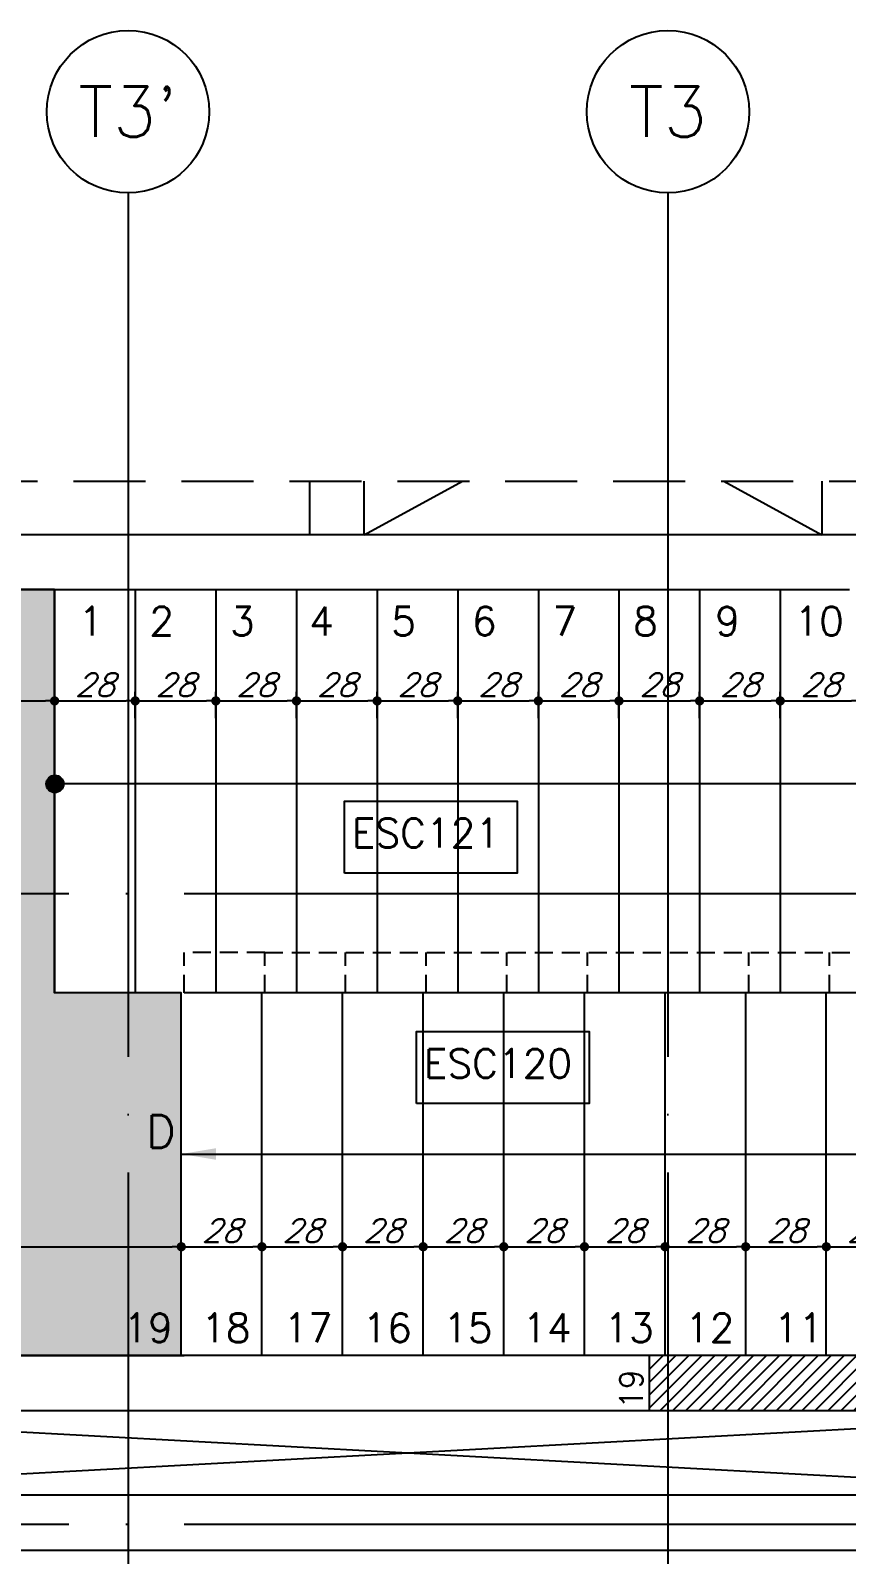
# Model space of a CAD drawing. Header units: millimetres. Extents: x -832 to 3668, y -1574 to 5296.
# Drawn here: x 1902 to 2185, y 3796 to 4325 of the extents above; entities that cross this region are included whole.
import ezdxf
from ezdxf.enums import TextEntityAlignment as Align

# ---------------------------------------------------------------- set-up
doc = ezdxf.new("R2010")
doc.units = ezdxf.units.MM
doc.header["$LTSCALE"] = 50
doc.linetypes.add('DASHED', pattern=[0.75, 0.5, -0.25])
doc.linetypes.add('EIXO', pattern=[6.8, 6, -0.4, 0, -0.4])
for name, color, linetype in [('F-AUX', 2, 'Continuous'), ('F-AUX-RED', 1, 'Continuous'), ('F-COTAS', 106, 'Continuous'), ('F-EIXO', 12, 'EIXO'), ('F-ESC NUM', 2, 'Continuous'), ('F-ESC-PROJ', 1, 'Continuous'), ('F-ESCADAS', 2, 'Continuous'), ('F-LAJES', 3, 'Continuous'), ('F-PILARES-DIM', 172, 'Continuous'), ('F-PILARES-HACH', 174, 'Continuous'), ('F-PILARES-S', 170, 'Continuous'), ('F-TEXTO', 6, 'Continuous'), ('F-TEXTO ESCADA', 2, 'Continuous'), ('F-TEXTO-YELLOW', 2, 'Continuous'), ('F-VIGAS', 3, 'Continuous'), ('F-VÃO', 1, 'Continuous')]:
    doc.layers.add(name, color=color, linetype=linetype)
doc.layers.add('F-DESNIVEL-3', color=7, linetype='Continuous', true_color=0xd5c7ff)
doc.styles.add('5385-ARQ-PB-BAS-PLA-TER-TORRE-A-106-TXT$0$R60-75', font='romans.shx', dxfattribs={"height": 0.1125})
doc.styles.add('CP-TEXT-INCL', font='romans.shx', dxfattribs={"oblique": 20})
doc.styles.add('MCP', font='romans.shx')
doc.styles.add('ROMANS', font='romans.shx')
doc.dimstyles.new('CP-COTAS-50', dxfattribs={"dimscale": 0.64, "dimtxt": 12.5, "dimasz": 5, "dimexe": 5, "dimexo": 5, "dimgap": 2.5, "dimtad": 1, "dimdec": 1, "dimdsep": 46, "dimtxsty": 'CP-TEXT-INCL', "dimblk1": 'DOT', "dimblk2": 'DOT', "dimsah": 1, "dimcen": 9, "dimclrd": 256, "dimclre": 256, "dimclrt": 256, "dimadec": 0, "dimazin": 0, "dimtfac": 1, "dimtdec": 1, "dimtmove": 2, "dimatfit": 3, "dimldrblk": 'DOT', "dimfxl": 5, "dimtolj": 1, "dimarcsym": 0})
pattern_1 = [(0, (0, 0), (0, 6.985), [5.08, -1.905]), (90, (0, 0), (-6.985, 4e-16), [5.08, -1.905])]

# ---------------------------------------------------------------- blocks, each defined once
blk = doc.blocks.new('*U8')
at = {"layer": 'F-EIXO'}
blk.add_line((0, 0), (0, -556.59), dxfattribs=at)
at = {"layer": 'F-EIXO', "color": 2, "linetype": 'Continuous'}
blk.add_circle((0, 28.21), 28.21, dxfattribs=at)
at = {"layer": 'F-TEXTO', "style": 'ROMANS'}
blk.add_attdef('EIXO', text='', height=17.5, rotation=360, dxfattribs=at).set_placement((0, 28.21), align=Align.MIDDLE_CENTER)
blk = doc.blocks.new('*U7')
at = {"layer": 'F-EIXO'}
blk.add_line((0, 0), (909.22, 0), dxfattribs=at)
at = {"layer": 'F-TEXTO', "style": 'ROMANS'}
blk.add_attdef('EIXO', text='', height=17.5, dxfattribs=at).set_placement((-28.21, 0), align=Align.MIDDLE_CENTER)
blk = doc.blocks.new('_DOT')
at = {"color": 0, "linetype": 'ByBlock'}
blk.add_line((-0.5, 0), (-1, 0), dxfattribs=at)
at = {"color": 0, "linetype": 'ByBlock', "const_width": 0.5}
blk.add_lwpolyline([(-0.25, 0, 1), (0.25, 0, 1)], format="xyb", close=True, dxfattribs=at)
blk = doc.blocks.new('*D266')
at = {"layer": 'DEFPOINTS', "color": 0, "transparency": 16777216}
for p in [(1759.46, 3900.1), (1953.96, 3902.7), (1953.96, 3900.1)]:
    blk.add_point(p, dxfattribs=at)
at = {"layer": 'F-COTAS', "lineweight": -2, "transparency": 16777216}
for p, q in [((1759.46, 3903.3), (1759.46, 3905.9)), ((1953.96, 3903.3), (1953.96, 3905.9)), ((1762.66, 3902.7), (1950.76, 3902.7))]:
    blk.add_line(p, q, dxfattribs=at)
at = {"layer": 'F-COTAS', "lineweight": -2, "transparency": 16777216, "xscale": 3.2, "yscale": 3.2, "zscale": 3.2, "rotation": 180}
blk.add_blockref('_DOT', (1759.46, 3902.7), dxfattribs=at)
at = {"layer": 'F-COTAS', "lineweight": -2, "transparency": 16777216, "xscale": 3.2, "yscale": 3.2, "zscale": 3.2}
blk.add_blockref('_DOT', (1953.96, 3902.7), dxfattribs=at)
at = {"layer": 'F-COTAS', "transparency": 16777216, "insert": (1856.71, 3908.3), "char_height": 8, "attachment_point": 5, "style": 'CP-TEXT-INCL'}
blk.add_mtext('\\A1;194.5', dxfattribs=at)
blk = doc.blocks.new('*D267')
at = {"layer": 'DEFPOINTS', "color": 0, "transparency": 16777216}
for p in [(1981.96, 3902.7), (1953.96, 3894.15), (1981.96, 3894.15)]:
    blk.add_point(p, dxfattribs=at)
at = {"layer": 'F-COTAS', "lineweight": -2, "transparency": 16777216}
for p, q in [((1953.96, 3897.35), (1953.96, 3905.9)), ((1981.96, 3897.35), (1981.96, 3905.9)), ((1957.16, 3902.7), (1978.76, 3902.7))]:
    blk.add_line(p, q, dxfattribs=at)
at = {"layer": 'F-COTAS', "lineweight": -2, "transparency": 16777216, "xscale": 3.2, "yscale": 3.2, "zscale": 3.2, "rotation": 180}
blk.add_blockref('_DOT', (1953.96, 3902.7), dxfattribs=at)
at = {"layer": 'F-COTAS', "lineweight": -2, "transparency": 16777216, "xscale": 3.2, "yscale": 3.2, "zscale": 3.2}
blk.add_blockref('_DOT', (1981.96, 3902.7), dxfattribs=at)
at = {"layer": 'F-COTAS', "transparency": 16777216, "insert": (1967.96, 3908.3), "char_height": 8, "attachment_point": 5, "style": 'CP-TEXT-INCL'}
blk.add_mtext('\\A1;28', dxfattribs=at)
blk = doc.blocks.new('*D268')
at = {"layer": 'DEFPOINTS', "color": 0, "transparency": 16777216}
for p in [(2009.96, 3902.7), (1981.96, 3894.15), (2009.96, 3894.15)]:
    blk.add_point(p, dxfattribs=at)
at = {"layer": 'F-COTAS', "lineweight": -2, "transparency": 16777216}
for p, q in [((1981.96, 3897.35), (1981.96, 3905.9)), ((2009.96, 3897.35), (2009.96, 3905.9)), ((1985.16, 3902.7), (2006.76, 3902.7))]:
    blk.add_line(p, q, dxfattribs=at)
at = {"layer": 'F-COTAS', "lineweight": -2, "transparency": 16777216, "xscale": 3.2, "yscale": 3.2, "zscale": 3.2, "rotation": 180}
blk.add_blockref('_DOT', (1981.96, 3902.7), dxfattribs=at)
at = {"layer": 'F-COTAS', "lineweight": -2, "transparency": 16777216, "xscale": 3.2, "yscale": 3.2, "zscale": 3.2}
blk.add_blockref('_DOT', (2009.96, 3902.7), dxfattribs=at)
at = {"layer": 'F-COTAS', "transparency": 16777216, "insert": (1995.96, 3908.3), "char_height": 8, "attachment_point": 5, "style": 'CP-TEXT-INCL'}
blk.add_mtext('\\A1;28', dxfattribs=at)
blk = doc.blocks.new('*D269')
at = {"layer": 'DEFPOINTS', "color": 0, "transparency": 16777216}
for p in [(2037.96, 3902.7), (2009.96, 3894.15), (2037.96, 3894.15)]:
    blk.add_point(p, dxfattribs=at)
at = {"layer": 'F-COTAS', "lineweight": -2, "transparency": 16777216}
for p, q in [((2009.96, 3897.35), (2009.96, 3905.9)), ((2037.96, 3897.35), (2037.96, 3905.9)), ((2013.16, 3902.7), (2034.76, 3902.7))]:
    blk.add_line(p, q, dxfattribs=at)
at = {"layer": 'F-COTAS', "lineweight": -2, "transparency": 16777216, "xscale": 3.2, "yscale": 3.2, "zscale": 3.2, "rotation": 180}
blk.add_blockref('_DOT', (2009.96, 3902.7), dxfattribs=at)
at = {"layer": 'F-COTAS', "lineweight": -2, "transparency": 16777216, "xscale": 3.2, "yscale": 3.2, "zscale": 3.2}
blk.add_blockref('_DOT', (2037.96, 3902.7), dxfattribs=at)
at = {"layer": 'F-COTAS', "transparency": 16777216, "insert": (2023.96, 3908.3), "char_height": 8, "attachment_point": 5, "style": 'CP-TEXT-INCL'}
blk.add_mtext('\\A1;28', dxfattribs=at)
blk = doc.blocks.new('*D270')
at = {"layer": 'DEFPOINTS', "color": 0, "transparency": 16777216}
for p in [(2065.96, 3902.7), (2037.96, 3894.15), (2065.96, 3894.15)]:
    blk.add_point(p, dxfattribs=at)
at = {"layer": 'F-COTAS', "lineweight": -2, "transparency": 16777216}
for p, q in [((2037.96, 3897.35), (2037.96, 3905.9)), ((2065.96, 3897.35), (2065.96, 3905.9)), ((2041.16, 3902.7), (2062.76, 3902.7))]:
    blk.add_line(p, q, dxfattribs=at)
at = {"layer": 'F-COTAS', "lineweight": -2, "transparency": 16777216, "xscale": 3.2, "yscale": 3.2, "zscale": 3.2, "rotation": 180}
blk.add_blockref('_DOT', (2037.96, 3902.7), dxfattribs=at)
at = {"layer": 'F-COTAS', "lineweight": -2, "transparency": 16777216, "xscale": 3.2, "yscale": 3.2, "zscale": 3.2}
blk.add_blockref('_DOT', (2065.96, 3902.7), dxfattribs=at)
at = {"layer": 'F-COTAS', "transparency": 16777216, "insert": (2051.96, 3908.3), "char_height": 8, "attachment_point": 5, "style": 'CP-TEXT-INCL'}
blk.add_mtext('\\A1;28', dxfattribs=at)
blk = doc.blocks.new('*D271')
at = {"layer": 'DEFPOINTS', "color": 0, "transparency": 16777216}
for p in [(2093.96, 3902.7), (2065.96, 3894.15), (2093.96, 3894.15)]:
    blk.add_point(p, dxfattribs=at)
at = {"layer": 'F-COTAS', "lineweight": -2, "transparency": 16777216}
for p, q in [((2065.96, 3897.35), (2065.96, 3905.9)), ((2093.96, 3897.35), (2093.96, 3905.9)), ((2069.16, 3902.7), (2090.76, 3902.7))]:
    blk.add_line(p, q, dxfattribs=at)
at = {"layer": 'F-COTAS', "lineweight": -2, "transparency": 16777216, "xscale": 3.2, "yscale": 3.2, "zscale": 3.2, "rotation": 180}
blk.add_blockref('_DOT', (2065.96, 3902.7), dxfattribs=at)
at = {"layer": 'F-COTAS', "lineweight": -2, "transparency": 16777216, "xscale": 3.2, "yscale": 3.2, "zscale": 3.2}
blk.add_blockref('_DOT', (2093.96, 3902.7), dxfattribs=at)
at = {"layer": 'F-COTAS', "transparency": 16777216, "insert": (2079.96, 3908.3), "char_height": 8, "attachment_point": 5, "style": 'CP-TEXT-INCL'}
blk.add_mtext('\\A1;28', dxfattribs=at)
blk = doc.blocks.new('*D272')
at = {"layer": 'DEFPOINTS', "color": 0, "transparency": 16777216}
for p in [(2121.96, 3902.7), (2093.96, 3894.15), (2121.96, 3894.15)]:
    blk.add_point(p, dxfattribs=at)
at = {"layer": 'F-COTAS', "lineweight": -2, "transparency": 16777216}
for p, q in [((2093.96, 3897.35), (2093.96, 3905.9)), ((2121.96, 3897.35), (2121.96, 3905.9)), ((2097.16, 3902.7), (2118.76, 3902.7))]:
    blk.add_line(p, q, dxfattribs=at)
at = {"layer": 'F-COTAS', "lineweight": -2, "transparency": 16777216, "xscale": 3.2, "yscale": 3.2, "zscale": 3.2, "rotation": 180}
blk.add_blockref('_DOT', (2093.96, 3902.7), dxfattribs=at)
at = {"layer": 'F-COTAS', "lineweight": -2, "transparency": 16777216, "xscale": 3.2, "yscale": 3.2, "zscale": 3.2}
blk.add_blockref('_DOT', (2121.96, 3902.7), dxfattribs=at)
at = {"layer": 'F-COTAS', "transparency": 16777216, "insert": (2107.96, 3908.3), "char_height": 8, "attachment_point": 5, "style": 'CP-TEXT-INCL'}
blk.add_mtext('\\A1;28', dxfattribs=at)
blk = doc.blocks.new('*D273')
at = {"layer": 'DEFPOINTS', "color": 0, "transparency": 16777216}
for p in [(2149.96, 3902.7), (2121.96, 3894.15), (2149.96, 3894.15)]:
    blk.add_point(p, dxfattribs=at)
at = {"layer": 'F-COTAS', "lineweight": -2, "transparency": 16777216}
for p, q in [((2121.96, 3897.35), (2121.96, 3905.9)), ((2149.96, 3897.35), (2149.96, 3905.9)), ((2125.16, 3902.7), (2146.76, 3902.7))]:
    blk.add_line(p, q, dxfattribs=at)
at = {"layer": 'F-COTAS', "lineweight": -2, "transparency": 16777216, "xscale": 3.2, "yscale": 3.2, "zscale": 3.2, "rotation": 180}
blk.add_blockref('_DOT', (2121.96, 3902.7), dxfattribs=at)
at = {"layer": 'F-COTAS', "lineweight": -2, "transparency": 16777216, "xscale": 3.2, "yscale": 3.2, "zscale": 3.2}
blk.add_blockref('_DOT', (2149.96, 3902.7), dxfattribs=at)
at = {"layer": 'F-COTAS', "transparency": 16777216, "insert": (2135.96, 3908.3), "char_height": 8, "attachment_point": 5, "style": 'CP-TEXT-INCL'}
blk.add_mtext('\\A1;28', dxfattribs=at)
blk = doc.blocks.new('*D274')
at = {"layer": 'DEFPOINTS', "color": 0, "transparency": 16777216}
for p in [(2177.96, 3902.7), (2149.96, 3894.15), (2177.96, 3894.15)]:
    blk.add_point(p, dxfattribs=at)
at = {"layer": 'F-COTAS', "lineweight": -2, "transparency": 16777216}
for p, q in [((2149.96, 3897.35), (2149.96, 3905.9)), ((2177.96, 3897.35), (2177.96, 3905.9)), ((2153.16, 3902.7), (2174.76, 3902.7))]:
    blk.add_line(p, q, dxfattribs=at)
at = {"layer": 'F-COTAS', "lineweight": -2, "transparency": 16777216, "xscale": 3.2, "yscale": 3.2, "zscale": 3.2, "rotation": 180}
blk.add_blockref('_DOT', (2149.96, 3902.7), dxfattribs=at)
at = {"layer": 'F-COTAS', "lineweight": -2, "transparency": 16777216, "xscale": 3.2, "yscale": 3.2, "zscale": 3.2}
blk.add_blockref('_DOT', (2177.96, 3902.7), dxfattribs=at)
at = {"layer": 'F-COTAS', "transparency": 16777216, "insert": (2163.96, 3908.3), "char_height": 8, "attachment_point": 5, "style": 'CP-TEXT-INCL'}
blk.add_mtext('\\A1;28', dxfattribs=at)
blk = doc.blocks.new('*D275')
at = {"layer": 'DEFPOINTS', "color": 0, "transparency": 16777216}
for p in [(2205.96, 3902.7), (2177.96, 3894.15), (2205.96, 3894.15)]:
    blk.add_point(p, dxfattribs=at)
at = {"layer": 'F-COTAS', "lineweight": -2, "transparency": 16777216}
for p, q in [((2177.96, 3897.35), (2177.96, 3905.9)), ((2205.96, 3897.35), (2205.96, 3905.9)), ((2181.16, 3902.7), (2202.76, 3902.7))]:
    blk.add_line(p, q, dxfattribs=at)
at = {"layer": 'F-COTAS', "lineweight": -2, "transparency": 16777216, "xscale": 3.2, "yscale": 3.2, "zscale": 3.2, "rotation": 180}
blk.add_blockref('_DOT', (2177.96, 3902.7), dxfattribs=at)
at = {"layer": 'F-COTAS', "lineweight": -2, "transparency": 16777216, "xscale": 3.2, "yscale": 3.2, "zscale": 3.2}
blk.add_blockref('_DOT', (2205.96, 3902.7), dxfattribs=at)
at = {"layer": 'F-COTAS', "transparency": 16777216, "insert": (2191.96, 3908.3), "char_height": 8, "attachment_point": 5, "style": 'CP-TEXT-INCL'}
blk.add_mtext('\\A1;28', dxfattribs=at)
blk = doc.blocks.new('*D278')
at = {"layer": 'DEFPOINTS', "color": 0, "transparency": 16777216}
for p in [(1909.96, 4092.23), (1759.46, 4090.18), (1909.96, 4090.18)]:
    blk.add_point(p, dxfattribs=at)
at = {"layer": 'F-COTAS', "lineweight": -2, "transparency": 16777216}
for p, q in [((1759.46, 4093.38), (1759.46, 4095.43)), ((1762.66, 4092.23), (1906.76, 4092.23)), ((1909.96, 4093.38), (1909.96, 4095.43))]:
    blk.add_line(p, q, dxfattribs=at)
at = {"layer": 'F-COTAS', "lineweight": -2, "transparency": 16777216, "xscale": 3.2, "yscale": 3.2, "zscale": 3.2, "rotation": 180}
blk.add_blockref('_DOT', (1759.46, 4092.23), dxfattribs=at)
at = {"layer": 'F-COTAS', "lineweight": -2, "transparency": 16777216, "xscale": 3.2, "yscale": 3.2, "zscale": 3.2}
blk.add_blockref('_DOT', (1909.96, 4092.23), dxfattribs=at)
at = {"layer": 'F-COTAS', "transparency": 16777216, "insert": (1834.71, 4097.83), "char_height": 8, "attachment_point": 5, "style": 'CP-TEXT-INCL'}
blk.add_mtext('\\A1;150.5', dxfattribs=at)
blk = doc.blocks.new('*D279')
at = {"layer": 'DEFPOINTS', "color": 0, "transparency": 16777216}
for p in [(1965.96, 4092.23), (1937.96, 4083.04), (1965.96, 4083.04)]:
    blk.add_point(p, dxfattribs=at)
at = {"layer": 'F-COTAS', "lineweight": -2, "transparency": 16777216}
for p, q in [((1937.96, 4086.24), (1937.96, 4095.43)), ((1941.16, 4092.23), (1962.76, 4092.23)), ((1965.96, 4086.24), (1965.96, 4095.43))]:
    blk.add_line(p, q, dxfattribs=at)
at = {"layer": 'F-COTAS', "lineweight": -2, "transparency": 16777216, "xscale": 3.2, "yscale": 3.2, "zscale": 3.2, "rotation": 180}
blk.add_blockref('_DOT', (1937.96, 4092.23), dxfattribs=at)
at = {"layer": 'F-COTAS', "lineweight": -2, "transparency": 16777216, "xscale": 3.2, "yscale": 3.2, "zscale": 3.2}
blk.add_blockref('_DOT', (1965.96, 4092.23), dxfattribs=at)
at = {"layer": 'F-COTAS', "transparency": 16777216, "insert": (1951.96, 4097.83), "char_height": 8, "attachment_point": 5, "style": 'CP-TEXT-INCL'}
blk.add_mtext('\\A1;28', dxfattribs=at)
blk = doc.blocks.new('*D280')
at = {"layer": 'DEFPOINTS', "color": 0, "transparency": 16777216}
for p in [(1993.96, 4092.23), (1965.96, 4083.04), (1993.96, 4083.04)]:
    blk.add_point(p, dxfattribs=at)
at = {"layer": 'F-COTAS', "lineweight": -2, "transparency": 16777216}
for p, q in [((1965.96, 4086.24), (1965.96, 4095.43)), ((1969.16, 4092.23), (1990.76, 4092.23)), ((1993.96, 4086.24), (1993.96, 4095.43))]:
    blk.add_line(p, q, dxfattribs=at)
at = {"layer": 'F-COTAS', "lineweight": -2, "transparency": 16777216, "xscale": 3.2, "yscale": 3.2, "zscale": 3.2, "rotation": 180}
blk.add_blockref('_DOT', (1965.96, 4092.23), dxfattribs=at)
at = {"layer": 'F-COTAS', "lineweight": -2, "transparency": 16777216, "xscale": 3.2, "yscale": 3.2, "zscale": 3.2}
blk.add_blockref('_DOT', (1993.96, 4092.23), dxfattribs=at)
at = {"layer": 'F-COTAS', "transparency": 16777216, "insert": (1979.96, 4097.83), "char_height": 8, "attachment_point": 5, "style": 'CP-TEXT-INCL'}
blk.add_mtext('\\A1;28', dxfattribs=at)
blk = doc.blocks.new('*D281')
at = {"layer": 'DEFPOINTS', "color": 0, "transparency": 16777216}
for p in [(2021.96, 4092.23), (1993.96, 4083.04), (2021.96, 4083.04)]:
    blk.add_point(p, dxfattribs=at)
at = {"layer": 'F-COTAS', "lineweight": -2, "transparency": 16777216}
for p, q in [((1993.96, 4086.24), (1993.96, 4095.43)), ((1997.16, 4092.23), (2018.76, 4092.23)), ((2021.96, 4086.24), (2021.96, 4095.43))]:
    blk.add_line(p, q, dxfattribs=at)
at = {"layer": 'F-COTAS', "lineweight": -2, "transparency": 16777216, "xscale": 3.2, "yscale": 3.2, "zscale": 3.2, "rotation": 180}
blk.add_blockref('_DOT', (1993.96, 4092.23), dxfattribs=at)
at = {"layer": 'F-COTAS', "lineweight": -2, "transparency": 16777216, "xscale": 3.2, "yscale": 3.2, "zscale": 3.2}
blk.add_blockref('_DOT', (2021.96, 4092.23), dxfattribs=at)
at = {"layer": 'F-COTAS', "transparency": 16777216, "insert": (2007.96, 4097.83), "char_height": 8, "attachment_point": 5, "style": 'CP-TEXT-INCL'}
blk.add_mtext('\\A1;28', dxfattribs=at)
blk = doc.blocks.new('*D282')
at = {"layer": 'DEFPOINTS', "color": 0, "transparency": 16777216}
for p in [(2049.96, 4092.23), (2021.96, 4083.04), (2049.96, 4083.04)]:
    blk.add_point(p, dxfattribs=at)
at = {"layer": 'F-COTAS', "lineweight": -2, "transparency": 16777216}
for p, q in [((2021.96, 4086.24), (2021.96, 4095.43)), ((2025.16, 4092.23), (2046.76, 4092.23)), ((2049.96, 4086.24), (2049.96, 4095.43))]:
    blk.add_line(p, q, dxfattribs=at)
at = {"layer": 'F-COTAS', "lineweight": -2, "transparency": 16777216, "xscale": 3.2, "yscale": 3.2, "zscale": 3.2, "rotation": 180}
blk.add_blockref('_DOT', (2021.96, 4092.23), dxfattribs=at)
at = {"layer": 'F-COTAS', "lineweight": -2, "transparency": 16777216, "xscale": 3.2, "yscale": 3.2, "zscale": 3.2}
blk.add_blockref('_DOT', (2049.96, 4092.23), dxfattribs=at)
at = {"layer": 'F-COTAS', "transparency": 16777216, "insert": (2035.96, 4097.83), "char_height": 8, "attachment_point": 5, "style": 'CP-TEXT-INCL'}
blk.add_mtext('\\A1;28', dxfattribs=at)
blk = doc.blocks.new('*D283')
at = {"layer": 'DEFPOINTS', "color": 0, "transparency": 16777216}
for p in [(2077.96, 4092.23), (2049.96, 4083.04), (2077.96, 4083.04)]:
    blk.add_point(p, dxfattribs=at)
at = {"layer": 'F-COTAS', "lineweight": -2, "transparency": 16777216}
for p, q in [((2049.96, 4086.24), (2049.96, 4095.43)), ((2053.16, 4092.23), (2074.76, 4092.23)), ((2077.96, 4086.24), (2077.96, 4095.43))]:
    blk.add_line(p, q, dxfattribs=at)
at = {"layer": 'F-COTAS', "lineweight": -2, "transparency": 16777216, "xscale": 3.2, "yscale": 3.2, "zscale": 3.2, "rotation": 180}
blk.add_blockref('_DOT', (2049.96, 4092.23), dxfattribs=at)
at = {"layer": 'F-COTAS', "lineweight": -2, "transparency": 16777216, "xscale": 3.2, "yscale": 3.2, "zscale": 3.2}
blk.add_blockref('_DOT', (2077.96, 4092.23), dxfattribs=at)
at = {"layer": 'F-COTAS', "transparency": 16777216, "insert": (2063.96, 4097.83), "char_height": 8, "attachment_point": 5, "style": 'CP-TEXT-INCL'}
blk.add_mtext('\\A1;28', dxfattribs=at)
blk = doc.blocks.new('*D284')
at = {"layer": 'DEFPOINTS', "color": 0, "transparency": 16777216}
for p in [(2105.96, 4092.23), (2077.96, 4083.04), (2105.96, 4083.04)]:
    blk.add_point(p, dxfattribs=at)
at = {"layer": 'F-COTAS', "lineweight": -2, "transparency": 16777216}
for p, q in [((2077.96, 4086.24), (2077.96, 4095.43)), ((2081.16, 4092.23), (2102.76, 4092.23)), ((2105.96, 4086.24), (2105.96, 4095.43))]:
    blk.add_line(p, q, dxfattribs=at)
at = {"layer": 'F-COTAS', "lineweight": -2, "transparency": 16777216, "xscale": 3.2, "yscale": 3.2, "zscale": 3.2, "rotation": 180}
blk.add_blockref('_DOT', (2077.96, 4092.23), dxfattribs=at)
at = {"layer": 'F-COTAS', "lineweight": -2, "transparency": 16777216, "xscale": 3.2, "yscale": 3.2, "zscale": 3.2}
blk.add_blockref('_DOT', (2105.96, 4092.23), dxfattribs=at)
at = {"layer": 'F-COTAS', "transparency": 16777216, "insert": (2091.96, 4097.83), "char_height": 8, "attachment_point": 5, "style": 'CP-TEXT-INCL'}
blk.add_mtext('\\A1;28', dxfattribs=at)
blk = doc.blocks.new('*D285')
at = {"layer": 'DEFPOINTS', "color": 0, "transparency": 16777216}
for p in [(2133.96, 4092.23), (2105.96, 4083.04), (2133.96, 4083.04)]:
    blk.add_point(p, dxfattribs=at)
at = {"layer": 'F-COTAS', "lineweight": -2, "transparency": 16777216}
for p, q in [((2105.96, 4086.24), (2105.96, 4095.43)), ((2109.16, 4092.23), (2130.76, 4092.23)), ((2133.96, 4086.24), (2133.96, 4095.43))]:
    blk.add_line(p, q, dxfattribs=at)
at = {"layer": 'F-COTAS', "lineweight": -2, "transparency": 16777216, "xscale": 3.2, "yscale": 3.2, "zscale": 3.2, "rotation": 180}
blk.add_blockref('_DOT', (2105.96, 4092.23), dxfattribs=at)
at = {"layer": 'F-COTAS', "lineweight": -2, "transparency": 16777216, "xscale": 3.2, "yscale": 3.2, "zscale": 3.2}
blk.add_blockref('_DOT', (2133.96, 4092.23), dxfattribs=at)
at = {"layer": 'F-COTAS', "transparency": 16777216, "insert": (2119.96, 4097.83), "char_height": 8, "attachment_point": 5, "style": 'CP-TEXT-INCL'}
blk.add_mtext('\\A1;28', dxfattribs=at)
blk = doc.blocks.new('*D287')
at = {"layer": 'DEFPOINTS', "color": 0, "transparency": 16777216}
for p in [(1937.96, 4092.23), (1909.96, 4083.04), (1937.96, 4083.04)]:
    blk.add_point(p, dxfattribs=at)
at = {"layer": 'F-COTAS', "lineweight": -2, "transparency": 16777216}
for p, q in [((1909.96, 4086.24), (1909.96, 4095.43)), ((1913.16, 4092.23), (1934.76, 4092.23)), ((1937.96, 4086.24), (1937.96, 4095.43))]:
    blk.add_line(p, q, dxfattribs=at)
at = {"layer": 'F-COTAS', "lineweight": -2, "transparency": 16777216, "xscale": 3.2, "yscale": 3.2, "zscale": 3.2, "rotation": 180}
blk.add_blockref('_DOT', (1909.96, 4092.23), dxfattribs=at)
at = {"layer": 'F-COTAS', "lineweight": -2, "transparency": 16777216, "xscale": 3.2, "yscale": 3.2, "zscale": 3.2}
blk.add_blockref('_DOT', (1937.96, 4092.23), dxfattribs=at)
at = {"layer": 'F-COTAS', "transparency": 16777216, "insert": (1923.96, 4097.83), "char_height": 8, "attachment_point": 5, "style": 'CP-TEXT-INCL'}
blk.add_mtext('\\A1;28', dxfattribs=at)
blk = doc.blocks.new('*D290')
at = {"layer": 'DEFPOINTS', "color": 0, "transparency": 16777216}
for p in [(2161.96, 4092.23), (2133.96, 4083.04), (2161.96, 4083.04)]:
    blk.add_point(p, dxfattribs=at)
at = {"layer": 'F-COTAS', "lineweight": -2, "transparency": 16777216}
for p, q in [((2133.96, 4086.24), (2133.96, 4095.43)), ((2137.16, 4092.23), (2158.76, 4092.23)), ((2161.96, 4086.24), (2161.96, 4095.43))]:
    blk.add_line(p, q, dxfattribs=at)
at = {"layer": 'F-COTAS', "lineweight": -2, "transparency": 16777216, "xscale": 3.2, "yscale": 3.2, "zscale": 3.2, "rotation": 180}
blk.add_blockref('_DOT', (2133.96, 4092.23), dxfattribs=at)
at = {"layer": 'F-COTAS', "lineweight": -2, "transparency": 16777216, "xscale": 3.2, "yscale": 3.2, "zscale": 3.2}
blk.add_blockref('_DOT', (2161.96, 4092.23), dxfattribs=at)
at = {"layer": 'F-COTAS', "transparency": 16777216, "insert": (2147.96, 4097.83), "char_height": 8, "attachment_point": 5, "style": 'CP-TEXT-INCL'}
blk.add_mtext('\\A1;28', dxfattribs=at)
blk = doc.blocks.new('*D291')
at = {"layer": 'DEFPOINTS', "color": 0, "transparency": 16777216}
for p in [(2189.96, 4092.23), (2161.96, 4083.04), (2189.96, 4083.04)]:
    blk.add_point(p, dxfattribs=at)
at = {"layer": 'F-COTAS', "lineweight": -2, "transparency": 16777216}
for p, q in [((2161.96, 4086.24), (2161.96, 4095.43)), ((2165.16, 4092.23), (2186.76, 4092.23)), ((2189.96, 4086.24), (2189.96, 4095.43))]:
    blk.add_line(p, q, dxfattribs=at)
at = {"layer": 'F-COTAS', "lineweight": -2, "transparency": 16777216, "xscale": 3.2, "yscale": 3.2, "zscale": 3.2, "rotation": 180}
blk.add_blockref('_DOT', (2161.96, 4092.23), dxfattribs=at)
at = {"layer": 'F-COTAS', "lineweight": -2, "transparency": 16777216, "xscale": 3.2, "yscale": 3.2, "zscale": 3.2}
blk.add_blockref('_DOT', (2189.96, 4092.23), dxfattribs=at)
at = {"layer": 'F-COTAS', "transparency": 16777216, "insert": (2175.96, 4097.83), "char_height": 8, "attachment_point": 5, "style": 'CP-TEXT-INCL'}
blk.add_mtext('\\A1;28', dxfattribs=at)

msp = doc.modelspace()

# ---------------------------------------------------------------- hatches: boundary and pattern name
h = msp.add_hatch()
h.set_pattern_fill('ANGLE', color=256)
h.set_pattern_definition(pattern_1)
h.paths.add_polyline_path([(1914.17, 4112.41), (1932.5, 4112.41), (1932.5, 4127.41), (1914.17, 4127.41)], flags=9)
h = msp.add_hatch()
h.set_pattern_fill('ANGLE', color=256)
h.set_pattern_definition(pattern_1)
h.paths.add_polyline_path([(1938.81, 4112.41), (1960, 4112.41), (1960, 4127.41), (1938.81, 4127.41)], flags=9)
h = msp.add_hatch()
h.set_pattern_fill('ANGLE', color=256)
h.set_pattern_definition(pattern_1)
h.paths.add_polyline_path([(1966.81, 4112.41), (1988, 4112.41), (1988, 4127.41), (1966.81, 4127.41)], flags=9)
h = msp.add_hatch()
h.set_pattern_fill('ANGLE', color=256)
h.set_pattern_definition(pattern_1)
h.paths.add_polyline_path([(1994.83, 4112.41), (2016.5, 4112.41), (2016.5, 4127.41), (1994.83, 4127.41)], flags=9)
h = msp.add_hatch()
h.set_pattern_fill('ANGLE', color=256)
h.set_pattern_definition(pattern_1)
h.paths.add_polyline_path([(2022.81, 4112.41), (2044, 4112.41), (2044, 4127.41), (2022.81, 4127.41)], flags=9)
h = msp.add_hatch()
h.set_pattern_fill('ANGLE', color=256)
h.set_pattern_definition(pattern_1)
h.paths.add_polyline_path([(2050.81, 4112.41), (2072, 4112.41), (2072, 4127.41), (2050.81, 4127.41)], flags=9)
h = msp.add_hatch()
h.set_pattern_fill('ANGLE', color=256)
h.set_pattern_definition(pattern_1)
h.paths.add_polyline_path([(2078.81, 4112.41), (2100, 4112.41), (2100, 4127.41), (2078.81, 4127.41)], flags=9)
h = msp.add_hatch()
h.set_pattern_fill('ANGLE', color=256)
h.set_pattern_definition(pattern_1)
h.paths.add_polyline_path([(2106.81, 4112.41), (2128, 4112.41), (2128, 4127.41), (2106.81, 4127.41)], flags=9)
h = msp.add_hatch()
h.set_pattern_fill('ANGLE', color=256)
h.set_pattern_definition(pattern_1)
h.paths.add_polyline_path([(2135.28, 4112.41), (2156, 4112.41), (2156, 4127.41), (2135.28, 4127.41)], flags=9)
h = msp.add_hatch()
h.set_pattern_fill('ANGLE', color=256)
h.set_pattern_definition(pattern_1)
h.paths.add_polyline_path([(2164.24, 4112.41), (2184, 4112.41), (2184, 4127.41), (2164.24, 4127.41)], flags=9)
h = msp.add_hatch()
h.set_pattern_fill('ANGLE', color=256)
h.set_pattern_definition(pattern_1)
h.paths.add_polyline_path([(2076.63, 4069.06), (2127.82, 4069.06), (2127.82, 4084.06), (2076.63, 4084.06)], flags=9)
h = msp.add_hatch()
h.set_pattern_fill('ANGLE', color=256)
h.set_pattern_definition(pattern_1)
h.paths.add_polyline_path([(2076.63, 3940.56), (2130.68, 3940.56), (2130.68, 3955.56), (2076.63, 3955.56)], flags=9)
h = msp.add_hatch()
h.set_pattern_fill('ANGLE', color=256)
h.set_pattern_definition(pattern_1)
h.paths.add_polyline_path([(1941.94, 3920.48), (1953.6, 3920.48), (1953.6, 3935.48), (1941.94, 3935.48)], flags=9)
h = msp.add_hatch()
h.set_pattern_fill('ANGLE', color=256)
h.set_pattern_definition(pattern_1)
h.paths.add_polyline_path([(1934.71, 3867.52), (1954, 3867.52), (1954, 3882.52), (1934.71, 3882.52)], flags=9)
h = msp.add_hatch()
h.set_pattern_fill('ANGLE', color=256)
h.set_pattern_definition(pattern_1)
h.paths.add_polyline_path([(1962.24, 3867.52), (1982, 3867.52), (1982, 3882.52), (1962.24, 3882.52)], flags=9)
h = msp.add_hatch()
h.set_pattern_fill('ANGLE', color=256)
h.set_pattern_definition(pattern_1)
h.paths.add_polyline_path([(1990.24, 3867.52), (2010, 3867.52), (2010, 3882.52), (1990.24, 3882.52)], flags=9)
h = msp.add_hatch()
h.set_pattern_fill('ANGLE', color=256)
h.set_pattern_definition(pattern_1)
h.paths.add_polyline_path([(2018.24, 3867.52), (2038, 3867.52), (2038, 3882.52), (2018.24, 3882.52)], flags=9)
h = msp.add_hatch()
h.set_pattern_fill('ANGLE', color=256)
h.set_pattern_definition(pattern_1)
h.paths.add_polyline_path([(2046.24, 3867.52), (2066, 3867.52), (2066, 3882.52), (2046.24, 3882.52)], flags=9)
h = msp.add_hatch()
h.set_pattern_fill('ANGLE', color=256)
h.set_pattern_definition(pattern_1)
h.paths.add_polyline_path([(2073.76, 3867.52), (2094, 3867.52), (2094, 3882.52), (2073.76, 3882.52)], flags=9)
h = msp.add_hatch()
h.set_pattern_fill('ANGLE', color=256)
h.set_pattern_definition(pattern_1)
h.paths.add_polyline_path([(2102.24, 3867.52), (2122, 3867.52), (2122, 3882.52), (2102.24, 3882.52)], flags=9)
h = msp.add_hatch()
h.set_pattern_fill('ANGLE', color=256)
h.set_pattern_definition(pattern_1)
h.paths.add_polyline_path([(2130.24, 3867.52), (2150, 3867.52), (2150, 3882.52), (2130.24, 3882.52)], flags=9)
h = msp.add_hatch()
h.set_pattern_fill('ANGLE', color=256)
h.set_pattern_definition(pattern_1)
h.paths.add_polyline_path([(2161.09, 3867.52), (2178, 3867.52), (2178, 3882.52), (2161.09, 3882.52)], flags=9)
h = msp.add_hatch()
h.set_pattern_fill('ANGLE', color=256)
h.set_pattern_definition(pattern_1)
h.paths.add_polyline_path([(2116.21, 3846.68), (2116.21, 3862.11), (2104.21, 3862.11), (2104.21, 3846.68)], flags=9)
at = {"layer": 'F-AUX'}
h = msp.add_hatch(color=1, dxfattribs=at)
edge = h.paths.add_edge_path()
edge.add_arc((1910.06, 4063.4), 3, 0, 360)
at = {"layer": 'F-DESNIVEL-3'}
h = msp.add_hatch(color=256, dxfattribs=at)
h.dxf.hatch_style = 1
h.paths.add_polyline_path([(1959.96, 1280.9), (1759.46, 1280.9), (1759.46, 1014.9), (1953.96, 1014.9), (1953.96, 1140.9), (1959.96, 1140.9)])
h.paths.add_polyline_path([(1959.96, 2230.9), (1759.46, 2230.9), (1759.46, 1964.9), (1953.96, 1964.9), (1953.96, 2090.9), (1959.96, 2090.9)])
h.paths.add_polyline_path([(1953.96, 3040.9), (1959.96, 3040.9), (1959.96, 3180.9), (1759.46, 3180.9), (1759.46, 2914.9), (1953.96, 2914.9)])
h.paths.add_polyline_path([(1953.96, 3990.9), (1909.96, 3990.9), (1909.96, 4130.9), (1759.46, 4130.9), (1759.46, 3864.9), (1953.96, 3864.9)])
at = {"layer": 'F-PILARES-HACH', "linetype": 'Continuous'}
h = msp.add_hatch(dxfattribs=at)
h.set_pattern_fill('ANSI31', color=256, style=0)
h.set_pattern_definition([(45, (74.8317, 2074.4208), (-2.245064, 2.245064), [])])
h.paths.add_polyline_path([(2355.46, 4168.57), (2336.46, 4168.57), (2336.46, 3864.9), (2116.46, 3864.9), (2116.46, 3845.9), (2355.46, 3845.9)])

# ---------------------------------------------------------------- linework, layer by layer
at = {"layer": 'F-AUX', "color": 1}
msp.add_lwpolyline([(1953.96, 3934.9), (2269.06, 3934.9), (2269.06, 4063.4), (1910.06, 4063.4)], dxfattribs=at)
msp.add_circle((1910.06, 4063.4), 3, dxfattribs=at)
msp.add_solid([(1965.96, 3932.9), (1953.96, 3934.9), (1965.96, 3936.9)], dxfattribs=at)
at = {"layer": 'F-AUX-RED', "color": 1, "linetype": 'DASHED'}
msp.add_lwpolyline([(1691.49, 4168.57), (2417.68, 4168.57), (2417.68, 3770.29), (1691.49, 3770.29)], close=True, dxfattribs=at)
at = {"layer": 'F-ESC-PROJ', "linetype": 'DASHED', "ltscale": 0.25}
for points in [[(1982.96, 4004.9), (1954.96, 4004.9)], [(1954.96, 3990.9), (1954.96, 4004.9)], [(1982.96, 3990.9), (1982.96, 4004.9), (2207.01, 4004.9)], [(2011.01, 3990.9), (2011.01, 4004.9)], [(2039.01, 3990.9), (2039.01, 4004.9)], [(2067.01, 3990.9), (2067.01, 4004.9)], [(2095.01, 3990.9), (2095.01, 4004.9)], [(2123.01, 3990.9), (2123.01, 4004.9)], [(2151.01, 3990.9), (2151.01, 4004.9)], [(2179.01, 3990.9), (2179.01, 4004.9)]]:
    msp.add_lwpolyline(points, dxfattribs=at)
at = {"layer": 'F-ESCADAS', "linetype": 'Continuous'}
for points in [[(1909.96, 4130.9), (1909.96, 3990.9)], [(1937.96, 4130.9), (1937.96, 3990.9)], [(1965.96, 4130.9), (1965.96, 3990.9)], [(1993.96, 4130.9), (1993.96, 3990.9)], [(2021.96, 4130.9), (2021.96, 3990.9)], [(2049.96, 4130.9), (2049.96, 3990.9)], [(2077.96, 4130.9), (2077.96, 3990.9)], [(2105.96, 4130.9), (2105.96, 3990.9)], [(2133.96, 4130.9), (2133.96, 3990.9)], [(2161.96, 4130.9), (2161.96, 3990.9)], [(1953.96, 3864.9), (1953.96, 3990.9)], [(2207.01, 3990.9), (1954.96, 3990.9)], [(1981.96, 3864.9), (1981.96, 3990.9)], [(2009.96, 3864.9), (2009.96, 3990.9)], [(2037.96, 3864.9), (2037.96, 3990.9)], [(2065.96, 3864.9), (2065.96, 3990.9)], [(2093.96, 3864.9), (2093.96, 3990.9)], [(2121.96, 3864.9), (2121.96, 3990.9)], [(2149.96, 3864.9), (2149.96, 3990.9)], [(2177.96, 3864.9), (2177.96, 3990.9)]]:
    msp.add_lwpolyline(points, dxfattribs=at)
at = {"layer": 'F-LAJES'}
msp.add_lwpolyline([(1953.96, 3864.9), (1953.96, 3990.9), (1909.96, 3990.9), (1909.96, 4130.9), (1759.46, 4130.9), (1759.46, 3864.9), (1954.96, 3864.9)], dxfattribs=at)
at = {"layer": 'F-PILARES-S', "linetype": 'Continuous'}
msp.add_lwpolyline([(2336.46, 4168.57), (2336.46, 3864.9), (2116.46, 3864.9), (2116.46, 3845.9), (2355.46, 3845.9)], dxfattribs=at)
at = {"layer": 'F-TEXTO ESCADA', "color": 1}
for points in [[(2010.65, 4032.4), (2010.65, 4057.4), (2070.65, 4057.4), (2070.65, 4032.4), (2010.65, 4032.4)], [(2035.65, 3952.4), (2035.65, 3977.4), (2095.65, 3977.4), (2095.65, 3952.4), (2035.65, 3952.4)]]:
    msp.add_lwpolyline(points, dxfattribs=at)
at = {"layer": 'F-VIGAS'}
for points in [[(1998.46, 4168.57), (1998.46, 4149.9)], [(2017.46, 4149.9), (2017.46, 4168.57)], [(2176.46, 4168.57), (2176.46, 4149.9)], [(1998.46, 4149.9), (1759.46, 4149.9)], [(2017.46, 4149.9), (1998.46, 4149.9)], [(2176.46, 4149.9), (2017.46, 4149.9)], [(2195.46, 4149.9), (2176.46, 4149.9)], [(1759.46, 4130.9), (2007.96, 4130.9)], [(2007.96, 4130.9), (2185.96, 4130.9)], [(2116.46, 3864.9), (1759.46, 3864.9)], [(1759.46, 3845.9), (2116.46, 3845.9)], [(2305.96, 3816.4), (1759.46, 3816.4)], [(1759.46, 3797.4), (2305.96, 3797.4)]]:
    msp.add_lwpolyline(points, dxfattribs=at)
at = {"layer": 'F-VÃO'}
for p, q in [((2017.46, 4149.9), (2051.59, 4168.57)), ((2142.32, 4168.57), (2176.46, 4149.9)), ((1759.46, 3816.4), (2305.96, 3845.9)), ((1759.46, 3845.9), (2305.96, 3816.4))]:
    msp.add_line(p, q, dxfattribs=at)

# ---------------------------------------------------------------- block references
at = {"layer": 'F-EIXO', "linetype": 'Continuous'}
for p, values in [((1935.46, 4268.6), {'EIXO': "T3'"}), ((2122.96, 4268.6), {'EIXO': 'T3'})]:
    msp.add_blockref('*U8', p, dxfattribs=at).add_auto_attribs(values)
for p in [(1614.89, 4025.4), (1614.89, 3806.4)]:
    msp.add_blockref('*U7', p, dxfattribs=at)

# ---------------------------------------------------------------- texts
at = {"layer": 'F-ESC NUM', "style": '5385-ARQ-PB-BAS-PLA-TER-TORRE-A-106-TXT$0$R60-75'}
for s, p in [('1', (1918.24, 4114.91)), ('2', (1942.88, 4114.91)), ('3', (1970.88, 4114.91)), ('4', (1998.4, 4114.91)), ('5', (2026.88, 4114.91)), ('6', (2054.88, 4114.91)), ('7', (2082.88, 4114.91)), ('8', (2110.88, 4114.91)), ('9', (2139.36, 4114.91)), ('10', (2166.88, 4114.91)), ('19', (1933.86, 3869.57)), ('18', (1960.88, 3869.57)), ('17', (1989.38, 3869.57)), ('16', (2016.88, 3869.57)), ('15', (2044.88, 3869.57)), ('14', (2072.4, 3869.57)), ('13', (2100.88, 3869.57)), ('12', (2128.88, 3869.57)), ('11', (2159.74, 3869.57))]:
    msp.add_text(s, height=10, dxfattribs=at).set_placement(p)
at = {"layer": 'F-PILARES-DIM', "linetype": 'Continuous', "style": 'MCP'}
msp.add_text('19', height=8, rotation=90, dxfattribs=at).set_placement((2114.21, 3846.4))
at = {"layer": 'F-TEXTO ESCADA', "style": 'ROMANS'}
for s, p in [('ESC121', (2013.23, 4041.36)), ('ESC120', (2038.23, 3961.36))]:
    msp.add_text(s, height=10, dxfattribs=at).set_placement(p)
at = {"layer": 'F-TEXTO-YELLOW', "insert": (1951.96, 3948.35), "char_height": 11.25, "width": 61.3796, "attachment_point": 3, "style": '5385-ARQ-PB-BAS-PLA-TER-TORRE-A-106-TXT$0$R60-75'}
msp.add_mtext('D', dxfattribs=at)

# ---------------------------------------------------------------- dimensions: what is measured, and where the dimension line sits
at = {"layer": 'F-COTAS'}
for base, p1, p2, picture, middle in [((1909.96, 4092.23), (1759.46, 4090.18), (1909.96, 4090.18), '*D278', (1834.71, 4097.83)), ((1937.96, 4092.23), (1909.96, 4083.04), (1937.96, 4083.04), '*D287', (1923.96, 4097.83)), ((1965.96, 4092.23), (1937.96, 4083.04), (1965.96, 4083.04), '*D279', (1951.96, 4097.83)), ((1993.96, 4092.23), (1965.96, 4083.04), (1993.96, 4083.04), '*D280', (1979.96, 4097.83)), ((2021.96, 4092.23), (1993.96, 4083.04), (2021.96, 4083.04), '*D281', (2007.96, 4097.83)), ((2049.96, 4092.23), (2021.96, 4083.04), (2049.96, 4083.04), '*D282', (2035.96, 4097.83)), ((2077.96, 4092.23), (2049.96, 4083.04), (2077.96, 4083.04), '*D283', (2063.96, 4097.83)), ((2105.96, 4092.23), (2077.96, 4083.04), (2105.96, 4083.04), '*D284', (2091.96, 4097.83)), ((2133.96, 4092.23), (2105.96, 4083.04), (2133.96, 4083.04), '*D285', (2119.96, 4097.83)), ((2161.96, 4092.23), (2133.96, 4083.04), (2161.96, 4083.04), '*D290', (2147.96, 4097.83)), ((2189.96, 4092.23), (2161.96, 4083.04), (2189.96, 4083.04), '*D291', (2175.96, 4097.83)), ((1953.96, 3902.7), (1759.46, 3900.1), (1953.96, 3900.1), '*D266', (1856.71, 3908.3)), ((1981.96, 3902.7), (1953.96, 3894.15), (1981.96, 3894.15), '*D267', (1967.96, 3908.3)), ((2009.96, 3902.7), (1981.96, 3894.15), (2009.96, 3894.15), '*D268', (1995.96, 3908.3)), ((2037.96, 3902.7), (2009.96, 3894.15), (2037.96, 3894.15), '*D269', (2023.96, 3908.3)), ((2065.96, 3902.7), (2037.96, 3894.15), (2065.96, 3894.15), '*D270', (2051.96, 3908.3)), ((2093.96, 3902.7), (2065.96, 3894.15), (2093.96, 3894.15), '*D271', (2079.96, 3908.3)), ((2121.96, 3902.7), (2093.96, 3894.15), (2121.96, 3894.15), '*D272', (2107.96, 3908.3)), ((2149.96, 3902.7), (2121.96, 3894.15), (2149.96, 3894.15), '*D273', (2135.96, 3908.3)), ((2177.96, 3902.7), (2149.96, 3894.15), (2177.96, 3894.15), '*D274', (2163.96, 3908.3)), ((2205.96, 3902.7), (2177.96, 3894.15), (2205.96, 3894.15), '*D275', (2191.96, 3908.3))]:
    dim = msp.add_linear_dim(base=base, p1=p1, p2=p2, dimstyle='CP-COTAS-50', override={"dimfxl": 2.5}, dxfattribs=at)
    dim.commit()
    dim.dimension.update_dxf_attribs({"geometry": picture, "text_midpoint": middle})

doc.saveas('drawing.dxf')
